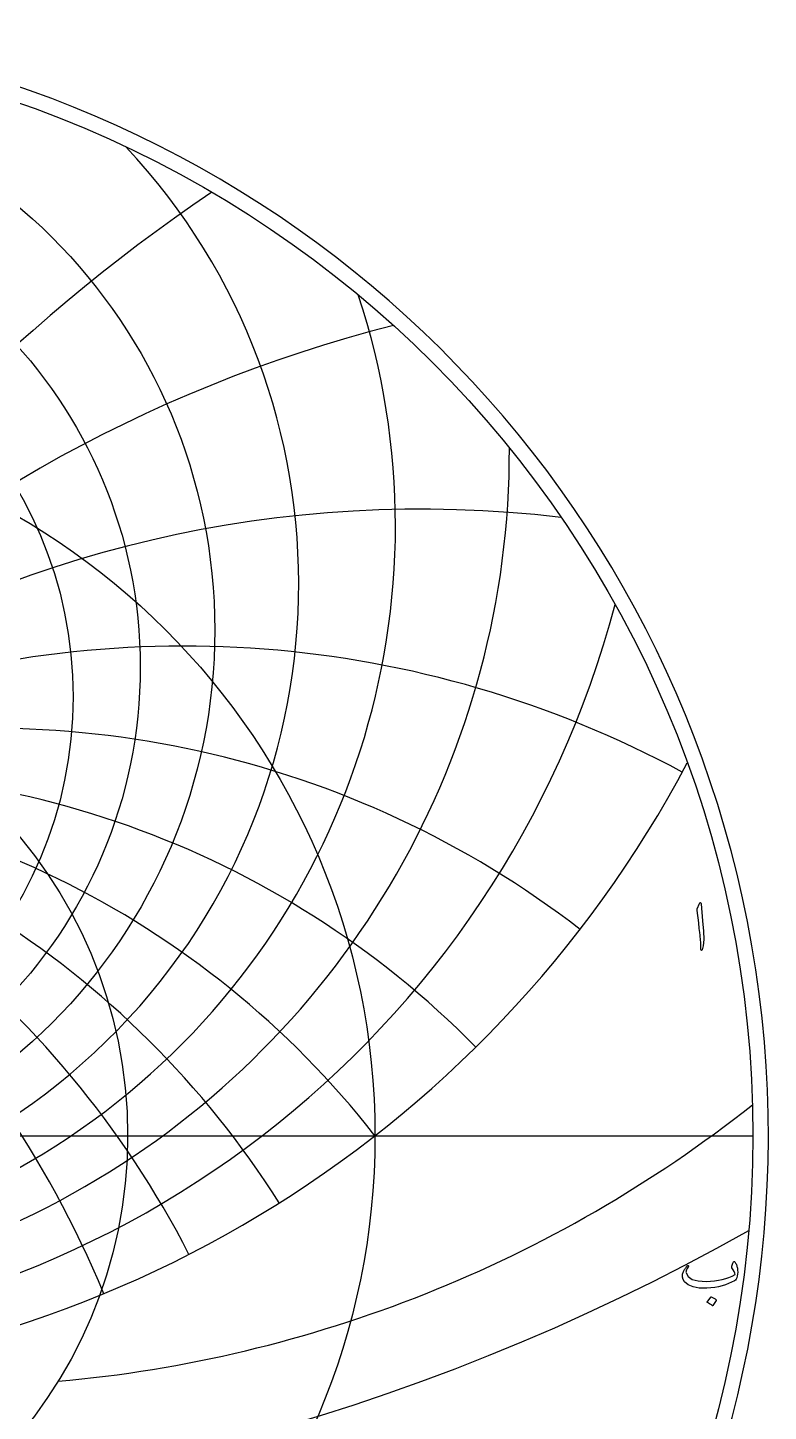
# Model space of a CAD drawing. Header units: millimetres. Extents: x -59 to 59, y -59 to 61.
# Drawn here: x 19.7 to 59.3, y -14.7 to 59.3 of the extents above; entities that cross this region are included whole.
import ezdxf

# ---------------------------------------------------------------- set-up
doc = ezdxf.new("R2010")
doc.units = ezdxf.units.MM
for name, color, linetype in [('CUT_OUTER', 1, 'Continuous'), ('ENGRAVE', 7, 'Continuous'), ('ENGRAVE_FINE', 8, 'Continuous'), ('TEXT', 5, 'Continuous')]:
    doc.layers.add(name, color=color, linetype=linetype)

msp = doc.modelspace()

# ---------------------------------------------------------------- linework, layer by layer
at = {"layer": 'CUT_OUTER'}
msp.add_arc((-0.0002, -0.0001), 59.3249, 136.054439, 87.802065, dxfattribs=at)
at = {"layer": 'ENGRAVE'}
msp.add_lwpolyline([(-58.5, 0), (58.5, 0)], dxfattribs=at)
for centre, radius in [((0, 0), 58.5), ((0, 27.0473), 29.7251), ((0, 25.0744), 25.7428), ((0, 23.4868), 22.1496), ((0, 0), 38.2935), ((0, 0), 25.0665)]:
    msp.add_circle(centre, radius, dxfattribs=at)
for centre, radius, start, end in [((0, 29.5146), 34.2165, 136.887687, 43.112313), ((0, 32.6337), 39.3859, 161.726, 18.274), ((0, 36.6399), 45.4807, 179.806229, 0.193771), ((0, 41.8996), 52.8801, 194.768857, 345.231143), ((0, 49.0134), 62.1989, 207.85457, 332.14543), ((0, -29.9181), 48.5951, 38, 142), ((0, -29.9181), 48.5951, 38, 142), ((15.1285, 56.4602), 69.8786, 275.104441, 308.340697)]:
    msp.add_arc(centre, radius, start, end, dxfattribs=at)
at = {"layer": 'ENGRAVE_FINE'}
for centre, radius, start, end in [((84.1692, -29.9181), 97.1902, 124.18433, 169.457365), ((84.1692, -29.9181), 97.1902, 124.18433, 169.457365), ((57.9134, -29.9181), 75.6006, 104.268093, 165.713299), ((57.9134, -29.9181), 75.6006, 104.268093, 165.713299), ((40.7762, -29.9181), 63.4364, 83.232526, 161.756591), ((40.7762, -29.9181), 63.4364, 83.232526, 161.756591), ((-28.0564, -29.9181), 56.1128, 22.487353, 118.376898), ((-28.0564, -29.9181), 56.1128, 22.487353, 118.376898), ((28.0564, -29.9181), 56.1128, 61.623102, 157.512647), ((28.0564, -29.9181), 56.1128, 61.623102, 157.512647), ((-17.6872, -29.9181), 51.7139, 27.110708, 127.628622), ((-17.6872, -29.9181), 51.7139, 27.110708, 127.628622), ((17.6872, -29.9181), 51.7139, 52.371378, 152.889292), ((17.6872, -29.9181), 51.7139, 52.371378, 152.889292), ((-8.5686, -29.9181), 49.3448, 32.230674, 135.378051), ((-8.5686, -29.9181), 49.3448, 32.230674, 135.378051), ((8.5686, -29.9181), 49.3448, 44.621949, 147.769326), ((8.5686, -29.9181), 49.3448, 44.621949, 147.769326), ((0, 98.4061), 118.7671, 240.613342, 299.386658)]:
    msp.add_arc(centre, radius, start, end, dxfattribs=at)
at = {"layer": 'TEXT'}
for points in [[(55.6278, 12.3912), (55.6631, 12.4595), (55.6914, 12.4835), (55.7129, 12.4632), (55.7274, 12.3986), (55.8123, 11.4945), (55.8628, 10.9395), (55.8741, 10.4962), (55.8462, 10.1646), (55.7791, 9.9445), (55.7669, 9.9265), (55.756, 9.9168), (55.7466, 9.9155), (55.7385, 9.9224), (55.732, 9.9332), (55.7274, 9.9473), (55.7247, 9.9646), (55.7237, 9.9851), (55.7237, 10.1449), (55.7163, 10.3145), (55.7016, 10.4937), (55.6794, 10.6826), (55.6746, 10.7319), (55.6601, 10.8653), (55.6359, 11.0825), (55.6019, 11.3837), (55.5208, 12.0517), (55.5189, 12.0872), (55.5208, 12.12), (55.5263, 12.1499), (55.5355, 12.1772)], [(57.5307, -6.7573), (57.5555, -6.7885), (57.5783, -6.8228), (57.5989, -6.8604), (57.6175, -6.9013), (57.634, -6.9451), (57.6484, -6.9917), (57.6607, -7.041), (57.671, -7.0932), (57.6844, -7.1979), (57.6876, -7.3017), (57.6807, -7.4045), (57.6636, -7.5065), (57.6378, -7.5973), (57.6045, -7.6707), (57.564, -7.7265), (57.516, -7.7648), (57.3638, -7.8453), (57.2023, -7.917), (57.0316, -7.98), (56.8517, -8.0342), (56.6626, -8.0792), (56.4642, -8.1145), (56.2567, -8.1401), (56.0399, -8.156), (55.6335, -8.1518), (55.2999, -8.0951), (55.0393, -7.9858), (54.8516, -7.8238), (54.7745, -7.6972), (54.739, -7.5609), (54.745, -7.4149), (54.7925, -7.2592), (54.8086, -7.2257), (54.8271, -7.1914), (54.8482, -7.1565), (54.8719, -7.1208), (54.898, -7.0845), (54.9268, -7.0475), (54.958, -7.0098), (54.9918, -6.9714), (55.0031, -6.9605), (55.0149, -6.9538), (55.0271, -6.9513), (55.0398, -6.9529), (55.0483, -6.9562), (55.0555, -6.9622), (55.0612, -6.9709), (55.0656, -6.9824), (55.0677, -6.9933), (55.0665, -7.0037), (55.0621, -7.0136), (55.0545, -7.023), (55.0229, -7.0606), (54.9946, -7.0996), (54.9694, -7.14), (54.9475, -7.1817), (54.9325, -7.2216), (54.9245, -7.2601), (54.9233, -7.2973), (54.9291, -7.333), (55.0444, -7.5418), (55.2612, -7.6882), (55.5795, -7.7724), (55.9993, -7.7943), (56.23, -7.7854), (56.4499, -7.7662), (56.659, -7.7365), (56.8573, -7.6965), (57.0449, -7.6461), (57.2221, -7.5854), (57.389, -7.5142), (57.5455, -7.4327), (57.5303, -7.3566), (57.4957, -7.2721), (57.4417, -7.1794), (57.3684, -7.0784), (57.3661, -7.0687), (57.3665, -7.0507), (57.3698, -7.0244), (57.3757, -6.9898), (57.3774, -6.9864), (57.3785, -6.9834), (57.3792, -6.9808), (57.3794, -6.9788), (57.3914, -6.9317), (57.409, -6.8791), (57.432, -6.821), (57.4606, -6.7573), (57.4733, -6.738), (57.4892, -6.7315), (57.5084, -6.738), (57.5307, -6.7573)], [(56.2428, -8.6357), (56.2474, -8.6311), (56.2539, -8.6283), (56.2622, -8.6274), (56.2723, -8.6283), (56.3441, -8.6574), (56.4117, -8.6929), (56.4751, -8.7349), (56.5344, -8.7833), (56.5401, -8.7907), (56.5427, -8.7981), (56.542, -8.8055), (56.538, -8.8128), (56.3646, -9.0933), (56.3581, -9.1), (56.3498, -9.1016), (56.3397, -9.0982), (56.3277, -9.0896), (56.3173, -9.0822), (56.3009, -9.0712), (56.2786, -9.0564), (56.2502, -9.038), (56.2154, -9.0158), (56.1736, -8.99), (56.125, -8.9605), (56.0694, -8.9272), (56.062, -8.9217), (56.0583, -8.9162), (56.0583, -8.9106), (56.062, -8.9051)]]:
    msp.add_lwpolyline(points, close=True, dxfattribs=at)

doc.saveas('drawing.dxf')
